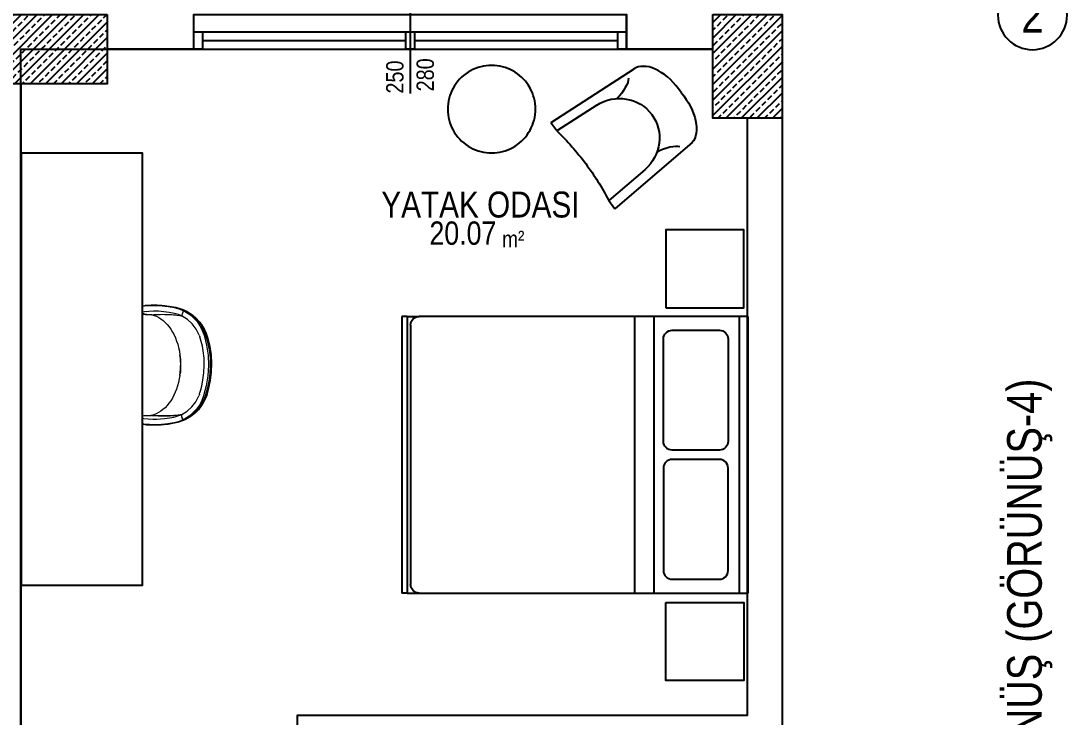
# Model space of a CAD drawing. Header units: millimetres. Extents: x 82776 to 137242, y 11666 to 27998.
# Drawn here: x 100504 to 101109, y 26278 to 26680 of the extents above; entities that cross this region are included whole.
import ezdxf
from ezdxf.enums import TextEntityAlignment as Align

# ---------------------------------------------------------------- set-up
doc = ezdxf.new("R2010")
doc.units = ezdxf.units.MM
doc.linetypes.add('ACAD_ISO10W100', pattern=[18, 12, -3, 0, -3])
doc.layers.add('0_IFC_Area', color=100, linetype='Continuous', plot=False)
for name, color, linetype in [('0_IFC_Elevation_5', 252, 'Continuous'), ('0_IFC_Grid', 14, 'ACAD_ISO10W100'), ('0_IFC_Grid_Text_100', 14, 'Continuous'), ('0_IFC_Hatch_Structure', 251, 'Continuous'), ('0_IFC_Notation_Section_50', 10, 'Continuous'), ('0_IFC_Room_Text(No)_50', 12, 'Continuous'), ('0_IFC_Text_Explanation_50', 231, 'Continuous'), ('0_IFC_Window_Text', 60, 'Continuous'), ('1_IFC_Concrete_Section', 50, 'Continuous'), ('2_IFC_Wall', 130, 'Continuous'), ('3_IFC_Window', 136, 'Continuous'), ('6_IFC_Furniture', 35, 'Continuous')]:
    doc.layers.add(name, color=color, linetype=linetype)
doc.styles.add('ARIAL-NARROW', font='ARIALN.TTF')
doc.styles.add('IFC_TEXT', font='ARIALN.TTF')
pattern_1 = [(225, (-105891.8525, -41506.1965), (4.49012806, -4.49012806), []), (225, (-105896.3426, -41506.1965), (4.49012806, -4.49012806), [3.175, -1.5875])]

# ---------------------------------------------------------------- blocks, each defined once
blk = doc.blocks.new('A NK ST')
at = {"layer": '0_IFC_Hatch_Structure', "transparency": 33554687}
h = blk.add_hatch(dxfattribs=at)
h.set_pattern_fill('ANSI33', color=256, angle=180)
h.set_pattern_definition(pattern_1)
h.paths.add_polyline_path([(1610, 0), (1610, -40), (1550, -40), (1550, 0)])
h = blk.add_hatch(dxfattribs=at)
h.set_pattern_fill('ANSI33', color=256, angle=180)
h.set_pattern_definition(pattern_1)
h.paths.add_polyline_path([(1960, 0), (2000, 0), (2000, -60), (1960, -60)])
at = {"layer": '1_IFC_Concrete_Section'}
for points in [[(1610, 0), (1610, -40), (1550, -40), (1550, 0)], [(1960, 0), (2000, 0), (2000, -60), (1960, -60)]]:
    blk.add_lwpolyline(points, close=True, dxfattribs=at)
blk = doc.blocks.new('IFC_COFFE TABLE')
at = {"transparency": 33554687}
blk.add_wipeout([(1.61, -25.29), (3.2, -25.13), (4.77, -24.88), (6.32, -24.54), (7.85, -24.09), (9.35, -23.55), (10.81, -22.92), (12.22, -22.19), (13.59, -21.38), (14.91, -20.48), (16.17, -19.51), (17.36, -18.45), (18.48, -17.33), (19.54, -16.13), (20.51, -14.88), (21.4, -13.56), (22.21, -12.19), (22.93, -10.77), (23.57, -9.31), (24.1, -7.81), (24.55, -6.28), (24.89, -4.73), (25.14, -3.15), (25.29, -1.57), (25.34, 0.02), (25.29, 1.61), (25.13, 3.2), (24.88, 4.77), (24.54, 6.32), (24.09, 7.85), (23.55, 9.35), (22.92, 10.81), (22.19, 12.22), (21.38, 13.59), (20.48, 14.91), (19.51, 16.17), (18.45, 17.36), (17.33, 18.48), (16.13, 19.54), (14.88, 20.51), (13.56, 21.4), (12.19, 22.21), (10.77, 22.93), (9.31, 23.57), (7.81, 24.1), (6.28, 24.55), (4.73, 24.89), (3.15, 25.14), (1.57, 25.29), (-0.02, 25.34), (-1.61, 25.29), (-3.2, 25.13), (-4.77, 24.88), (-6.32, 24.54), (-7.85, 24.09), (-9.35, 23.55), (-10.81, 22.92), (-12.22, 22.19), (-13.59, 21.38), (-14.91, 20.48), (-16.17, 19.51), (-17.36, 18.45), (-18.48, 17.33), (-19.54, 16.13), (-20.51, 14.88), (-21.4, 13.56), (-22.21, 12.19), (-22.93, 10.77), (-23.57, 9.31), (-24.1, 7.81), (-24.55, 6.28), (-24.89, 4.73), (-25.14, 3.15), (-25.29, 1.57), (-25.34, -0.02), (-25.29, -1.61), (-25.13, -3.2), (-24.88, -4.77), (-24.54, -6.32), (-24.09, -7.85), (-23.55, -9.35), (-22.92, -10.81), (-22.19, -12.22), (-21.38, -13.59), (-20.48, -14.91), (-19.51, -16.17), (-18.45, -17.36), (-17.33, -18.48), (-16.13, -19.54), (-14.88, -20.51), (-13.56, -21.4), (-12.19, -22.21), (-10.77, -22.93), (-9.31, -23.57), (-7.81, -24.1), (-6.28, -24.55), (-4.73, -24.89), (-3.15, -25.14), (-1.57, -25.29), (0.02, -25.34)], dxfattribs=at).dxf.layer = '6_IFC_Furniture'
at = {"layer": '6_IFC_Furniture', "transparency": 33554687}
blk.add_lwpolyline([(1.61, -25.29), (3.2, -25.13), (4.77, -24.88), (6.32, -24.54), (7.85, -24.09), (9.35, -23.55), (10.81, -22.92), (12.22, -22.19), (13.59, -21.38), (14.91, -20.48), (16.17, -19.51), (17.36, -18.45), (18.48, -17.33), (19.54, -16.13), (20.51, -14.88), (21.4, -13.56), (22.21, -12.19), (22.93, -10.77), (23.57, -9.31), (24.1, -7.81), (24.55, -6.28), (24.89, -4.73), (25.14, -3.15), (25.29, -1.57), (25.34, 0.02), (25.29, 1.61), (25.13, 3.2), (24.88, 4.77), (24.54, 6.32), (24.09, 7.85), (23.55, 9.35), (22.92, 10.81), (22.19, 12.22), (21.38, 13.59), (20.48, 14.91), (19.51, 16.17), (18.45, 17.36), (17.33, 18.48), (16.13, 19.54), (14.88, 20.51), (13.56, 21.4), (12.19, 22.21), (10.77, 22.93), (9.31, 23.57), (7.81, 24.1), (6.28, 24.55), (4.73, 24.89), (3.15, 25.14), (1.57, 25.29), (-0.02, 25.34), (-1.61, 25.29), (-3.2, 25.13), (-4.77, 24.88), (-6.32, 24.54), (-7.85, 24.09), (-9.35, 23.55), (-10.81, 22.92), (-12.22, 22.19), (-13.59, 21.38), (-14.91, 20.48), (-16.17, 19.51), (-17.36, 18.45), (-18.48, 17.33), (-19.54, 16.13), (-20.51, 14.88), (-21.4, 13.56), (-22.21, 12.19), (-22.93, 10.77), (-23.57, 9.31), (-24.1, 7.81), (-24.55, 6.28), (-24.89, 4.73), (-25.14, 3.15), (-25.29, 1.57), (-25.34, -0.02), (-25.29, -1.61), (-25.13, -3.2), (-24.88, -4.77), (-24.54, -6.32), (-24.09, -7.85), (-23.55, -9.35), (-22.92, -10.81), (-22.19, -12.22), (-21.38, -13.59), (-20.48, -14.91), (-19.51, -16.17), (-18.45, -17.36), (-17.33, -18.48), (-16.13, -19.54), (-14.88, -20.51), (-13.56, -21.4), (-12.19, -22.21), (-10.77, -22.93), (-9.31, -23.57), (-7.81, -24.1), (-6.28, -24.55), (-4.73, -24.89), (-3.15, -25.14), (-1.57, -25.29), (0.02, -25.34)], close=True, dxfattribs=at)
blk = doc.blocks.new('IFC_1PSEAT 2')
blk.add_wipeout([(-31, -2.03), (-25.08, -2.03), (-12.58, -0.51), (0, 0), (12.58, -0.51), (25.08, -2.03), (31, -2.03), (29.09, 26.45), (27.18, 54.93), (26.59, 57.7), (24.61, 60.95), (22.38, 63.12), (16.52, 66.42), (16.52, 66.42), (13.69, 67.24), (11.99, 67.74), (9, 68.3), (4.92, 68.75), (0, 68.79), (-5.21, 68.79), (-9.74, 68.24), (-16.51, 66.42), (-20.22, 64.54), (-21.98, 63.39), (-23.72, 61.93), (-24.67, 60.98), (-25.71, 59.57), (-26.32, 58.46), (-27.02, 56.38), (-27.18, 54.93), (-29.09, 26.45)]).dxf.layer = '6_IFC_Furniture'
at = {"layer": '6_IFC_Furniture', "linetype": 'ByBlock', "transparency": 33554687}
for p, q in [((-27.18, 54.93), (-31, -2.03)), ((27.18, 54.93), (31, -2.03)), ((-23.25, 25.26), (-25.08, -2.03)), ((23.25, 25.26), (25.08, -2.03)), ((-25.08, -2.03), (-31, -2.03)), ((25.08, -2.03), (31, -2.03))]:
    blk.add_line(p, q, dxfattribs=at)
for points in [[(0, 68.79), (-13.51, 69.6), (-25.62, 64.05), (-27.05, 56.39), (-27.15, 55.84), (-27.19, 55.29), (-27.18, 54.74)], [(0, 68.79), (13.51, 69.6), (25.62, 64.05), (27.05, 56.39), (27.15, 55.84), (27.19, 55.29), (27.18, 54.74)]]:
    blk.add_open_spline(points, degree=3, knots=[0, 0, 0, 0, 1, 1, 1, 2, 2, 2, 2], dxfattribs=at)
for points in [[(-24.8, 49.38), (-22.45, 47.62), (-20.24, 42.6), (-19.34, 36.99)], [(24.8, 49.38), (22.45, 47.62), (20.24, 42.6), (19.34, 36.99)], [(0, 47.59), (-12.25, 47.59), (-22.41, 37.83), (-23.25, 25.26)], [(23.25, 25.26), (22.41, 37.83), (12.25, 47.59), (0, 47.59)], [(0, 0), (-8.4, 0), (-16.79, -0.68), (-25.08, -2.03)], [(25.08, -2.03), (16.79, -0.68), (8.4, 0), (0, 0)]]:
    blk.add_open_spline(points, degree=3, dxfattribs=at)
blk = doc.blocks.new('çift_yatak')
at = {"layer": '6_IFC_Furniture'}
for p, q in [((-2000, -800), (-2000, 800)), ((-1970, 800), (-2000, 800)), ((-1970, -800), (-1970, 800)), ((-1970, 800), (-1900, 800)), ((-1900, 800), (0, 800)), ((-50, 800), (-50, -800)), ((0, 800), (0, -800)), ((-1950, -750), (-1950, 750)), ((-1970, -800), (-2000, -800)), ((-1970, -800), (-1900, -800)), ((0, -800), (-1900, -800))]:
    blk.add_line(p, q, dxfattribs=at)
for centre, start, end in [((-1900, 750), 90, 180), ((-1900, -750), 180, 270)]:
    blk.add_arc(centre, 50, start, end, dxfattribs=at)
blk = doc.blocks.new('IFC_BED DOUBLE 2')
at = {"linetype": 'ByBlock', "transparency": 33554687}
blk.add_wipeout([(80, 0), (-80, 0), (-80, -5), (-80, -50), (-80, -200), (80, -200), (80, -50), (80, -5)], dxfattribs=at).dxf.layer = '6_IFC_Furniture'
at = {"layer": '6_IFC_Furniture', "linetype": 'ByBlock', "transparency": 33554687}
for p, q in [((-80, -54.23), (80, -54.23)), ((-80, -65.52), (80, -65.52))]:
    blk.add_line(p, q, dxfattribs=at)
for points in [[(-2.67, -16.56), (-2.67, -43.89, -0.414214), (-7.67, -48.89), (-67, -48.89, -0.414214), (-72, -43.89), (-72, -16.56, -0.414214), (-67, -11.56), (-7.67, -11.56, -0.414214)], [(2.67, -16.56), (2.67, -43.89, 0.414214), (7.67, -48.89), (67, -48.89, 0.414214), (72, -43.89), (72, -16.56, 0.414214), (67, -11.56), (7.67, -11.56, 0.414214)]]:
    blk.add_lwpolyline(points, format="xyb", close=True, dxfattribs=at)
at = {"layer": '6_IFC_Furniture', "linetype": 'ByBlock', "transparency": 33554687, "xscale": 0.1000000000000065, "yscale": 0.1000000000000065, "zscale": 0.1000000000000065, "rotation": 90.00000000000003}
blk.add_blockref('çift_yatak', (0, 0), dxfattribs=at)
blk = doc.blocks.new('Hull Koltuk1')
blk.add_wipeout([(31.21, -46.91), (31.51, -46.61), (32.05, -45.48), (32.26, -44.83), (32.46, -44.17), (32.76, -42.88), (32.94, -41.91), (33.11, -40.94), (33.25, -39.86), (33.3, -39.52), (33.47, -38.4), (33.57, -36.77), (33.63, -35.91), (33.68, -35.14), (33.68, -34.38), (33.68, -33.38), (33.69, -32.34), (33.62, -30.88), (33.57, -29.73), (33.54, -29.48), (33.5, -28.54), (33.43, -28.03), (33.25, -26.2), (33.16, -25.43), (33.03, -24.39), (32.93, -23.84), (32.63, -22.25), (32.52, -21.56), (32.27, -20.38), (32.05, -19.56), (31.73, -18.35), (31.14, -16.79), (30.71, -15.82), (30.18, -14.66), (29.56, -13.58), (28.98, -12.65), (28.46, -11.87), (27.53, -10.65), (26.24, -9.1), (25.38, -8.28), (23.58, -6.73), (22.41, -5.84), (20.97, -4.93), (19.55, -4.16), (18.48, -3.62), (16.33, -2.82), (15.15, -2.4), (13.15, -1.91), (10.5, -1.25), (7.43, -0.71), (6.44, -0.56), (4.42, -0.29), (1.88, -0.12), (-0.74, -0.02), (-1.47, -0.04), (-3.02, -0.08), (-4.98, -0.12), (-6.19, -0.26), (-7.43, -0.41), (-7.43, -0.41), (-9.88, -0.69), (-9.88, -0.69), (-11.3, -0.98), (-12.13, -1.15), (-14.37, -1.61), (-15.15, -1.81), (-16.75, -2.26), (-18.01, -2.6), (-18.59, -2.85), (-19.58, -3.18), (-20.71, -3.62), (-21.79, -4.16), (-22.04, -4.3), (-22.87, -4.71), (-23.81, -5.32), (-23.82, -5.31), (-24.73, -5.97), (-25.34, -6.35), (-25.65, -6.61), (-26.12, -6.97), (-26.79, -7.5), (-27.23, -7.91), (-27.87, -8.53), (-28.25, -8.89), (-28.73, -9.4), (-29.3, -10.07), (-29.72, -10.56), (-30.77, -11.97), (-30.77, -11.97), (-31.45, -12.95), (-31.83, -13.76), (-32.45, -14.75), (-32.81, -15.53), (-33.04, -15.93), (-33.35, -16.89), (-33.65, -17.73), (-33.92, -18.5), (-34.22, -19.34), (-34.4, -20.16), (-34.55, -20.82), (-34.7, -21.49), (-34.88, -22.3), (-35.09, -23.6), (-35.09, -23.6), (-35.24, -24.48), (-35.31, -24.9), (-35.45, -26.02), (-35.58, -27.15), (-35.67, -28.09), (-35.75, -29.02), (-35.82, -30.29), (-35.88, -31.55), (-35.9, -32.79), (-35.91, -34.03), (-35.86, -35.24), (-35.82, -36.45), (-35.8, -37.2), (-35.71, -38.36), (-35.57, -39.23), (-35.43, -40.32), (-35.33, -41.26), (-35.09, -42.36), (-35.03, -42.78), (-34.92, -43.37), (-34.78, -43.93), (-34.47, -44.9), (-34.28, -45.71), (-33.95, -46.64), (-33.36, -46.95), (-33.17, -46.97), (-32.9, -46.86), (-32.48, -46.76), (-32.21, -47.97), (-31.93, -49.27), (-31.62, -50.43), (-31.32, -51.58), (-31.06, -52.45), (-30.8, -53.31), (-30.53, -54.11), (-30.27, -54.9), (-29.95, -55.7), (-29.95, -55.7), (-29.63, -56.51), (-29.27, -57.15), (-28.98, -57.67), (-28.55, -58.44), (-28.33, -58.83), (-28, -59.25), (-28, -59.25), (-27.5, -59.89), (-27.12, -60.38), (-26.68, -60.95), (-26.31, -61.29), (-25.71, -61.86), (-25.42, -62.14), (-24.73, -62.78), (-24.24, -63.12), (-23.63, -63.54), (-23.63, -63.54), (-22.53, -64.31), (-22.53, -64.31), (-21.32, -64.9), (-20.74, -65.18), (-20.44, -65.33), (-20.11, -65.49), (-19.48, -65.69), (-18.23, -66.07), (-18.23, -66.07), (-16.27, -66.54), (-16.27, -66.54), (-14.98, -66.8), (-13.68, -67.01), (-12.39, -67.23), (-11.77, -67.3), (-11.14, -67.37), (-10.28, -67.47), (-9.24, -67.59), (-8.59, -67.66), (-7.13, -67.83), (-6.37, -67.86), (-5.62, -67.9), (-5.62, -67.9), (-4.49, -67.95), (-3.74, -67.98), (-2.75, -68.02), (-0.94, -68.04), (-0.4, -68.03), (0.8, -68), (1.8, -67.97), (2.63, -67.95), (3.44, -67.93), (4.25, -67.85), (5.24, -67.76), (6.07, -67.68), (6.73, -67.62), (7.6, -67.53), (8.7, -67.43), (9.33, -67.34), (10.41, -67.18), (11.31, -67.04), (12.61, -66.81), (13.21, -66.7), (13.9, -66.58), (14.7, -66.39), (15.19, -66.28), (15.59, -66.19), (16.49, -65.98), (16.49, -65.98), (17.29, -65.66), (17.74, -65.49), (18.99, -65), (20.15, -64.33), (21.31, -63.66), (22.36, -62.83), (23.4, -62), (24.31, -61.01), (25.22, -60.03), (25.93, -58.99), (26.65, -57.94), (27.28, -56.74), (27.8, -55.53), (28.22, -54.35), (28.47, -53.57), (28.67, -52.93), (28.77, -52.6), (28.99, -51.9), (29.15, -51.28), (29.33, -50.63), (29.46, -50.15), (29.68, -49.3), (29.81, -48.7), (30.07, -47.53), (30.14, -47.24)]).dxf.layer = '6_IFC_Furniture'
at = {"layer": '6_IFC_Furniture', "lineweight": 9}
for p, q in [((-17.56, -2.45), (-18.46, -2.74)), ((16.22, -2.74), (15.15, -2.4)), ((-33.04, -15.93), (-33.09, -16.06)), ((-33.03, -16.01), (-33.08, -16.11)), ((-33.02, -15.98), (-33.03, -16.01)), ((-32.6, -15.08), (-33.02, -15.98)), ((-32.58, -16.24), (-32.17, -15.36)), ((27.36, -17.1), (27.35, -17.1)), ((-30.5, -27.09), (-30.38, -23.78)), ((-30.38, -23.78), (-30.5, -27.09)), ((-30.38, -23.78), (-30.24, -21.67)), ((-30.28, -21.75), (-30.38, -23.78)), ((-30.21, -34.61), (-30.25, -34.9)), ((-30.18, -37.75), (-30.24, -34.9)), ((28.01, -34.75), (27.94, -37.75)), ((-35.84, -36.75), (-35.77, -37.64)), ((-33.14, -46.96), (-33.17, -46.97)), ((30.93, -46.97), (30.9, -46.95))]:
    blk.add_line(p, q, dxfattribs=at)
for points in [[(30.29, -14.95), (28.98, -12.65), (27.53, -10.65), (26.03, -8.95), (23.76, -6.88), (21.61, -5.35), (19.69, -4.24), (18.01, -3.46), (16.33, -2.82), (14.61, -2.28), (9.88, -1.1), (4.97, -0.33), (0, 0), (-4.98, -0.12), (-9.88, -0.69), (-14.37, -1.61), (-15.93, -2.02), (-17.56, -2.5), (-19.61, -3.2), (-22.04, -4.3), (-23.81, -5.32), (-25.65, -6.61), (-27.51, -8.2), (-29.34, -10.14), (-31.07, -12.43), (-32.6, -15.08)], [(-18.46, -2.74), (-20.71, -3.62), (-22.87, -4.71), (-24.91, -6.01), (-26.79, -7.5), (-28.52, -9.16), (-30.08, -10.99), (-31.45, -12.95), (-32.61, -15.03)], [(-32.17, -15.36), (-30.68, -12.77), (-28.86, -10.37), (-26.76, -8.22), (-24.4, -6.35), (-21.8, -4.78), (-19.03, -3.56), (-14.69, -2.24), (-10.26, -1.3), (-5.76, -0.72), (-1.2, -0.53), (3.37, -0.71), (7.89, -1.27), (12.33, -2.21), (16.69, -3.52), (19.48, -4.74), (22.08, -6.29), (24.44, -8.14), (26.55, -10.28), (28.36, -12.65), (29.87, -15.22)], [(29.87, -15.22), (28.27, -12.76), (26.35, -10.53), (24.15, -8.54), (21.72, -6.84), (19.11, -5.46), (16.35, -4.41), (10.6, -2.9), (4.74, -2.02), (-1.19, -1.74), (-7.1, -2.08), (-12.94, -3.02), (-18.67, -4.49), (-21.43, -5.54), (-24.05, -6.95), (-26.47, -8.65), (-28.65, -10.64), (-30.57, -12.88), (-32.17, -15.36)], [(-17.83, -6.94), (-17.39, -6.8), (-17.04, -6.69), (-16.4, -6.5), (-15.27, -6.17), (-13.23, -5.65), (-9.56, -4.91), (-5.35, -4.38), (-1.12, -4.2)], [(-1.12, -4.2), (3.11, -4.37), (7.29, -4.87), (10.04, -5.39), (12.76, -6.05), (15.45, -6.86)], [(30.31, -14.89), (29.14, -12.84), (27.78, -10.9), (26.24, -9.1), (24.52, -7.46), (22.64, -5.99), (20.63, -4.71), (18.48, -3.62), (16.22, -2.74)], [(-29.58, -17.08), (-27.66, -14.01), (-25.17, -11.31), (-22.17, -9.04), (-18.79, -7.3)], [(16.42, -7.22), (19.86, -8.95), (22.9, -11.24), (25.44, -13.99), (27.35, -17.1)], [(-33.08, -16.11), (-34.22, -19.34), (-34.88, -22.3), (-35.31, -24.9), (-35.58, -27.15), (-35.75, -29.02), (-35.88, -31.55), (-35.91, -34.03), (-35.82, -36.45), (-35.78, -37.03)], [(-34.23, -21.62), (-33.58, -18.95), (-32.64, -16.37)], [(-32.64, -16.37), (-32.02, -16.63), (-31.42, -16.85), (-30.88, -17.02), (-30.41, -17.13), (-30.03, -17.19), (-29.76, -17.18), (-29.6, -17.12)], [(-32.58, -16.24), (-31.97, -16.52), (-31.39, -16.75), (-30.86, -16.94), (-30.39, -17.07), (-30.02, -17.13), (-29.74, -17.14), (-29.58, -17.08)], [(-31.08, -21.57), (-30.8, -20.42), (-30.46, -19.3), (-29.6, -17.12)], [(-29.6, -17.12), (-29.98, -19.19), (-30.28, -21.75)], [(-30.24, -21.67), (-30.05, -19.9), (-29.82, -18.37), (-29.58, -17.08)], [(-6.98, -18.28), (-5.05, -18.06), (-3.21, -17.92), (-2.33, -17.88), (-1.47, -17.86), (-0.65, -17.85), (0.14, -17.86), (0.89, -17.89), (1.6, -17.93), (2.27, -17.98), (2.9, -18.04), (3.49, -18.11), (4.03, -18.18), (4.99, -18.31)], [(27.36, -17.1), (27.35, -17.1), (27.35, -17.1), (27.35, -17.1)], [(28.18, -24.53), (28.12, -23.27), (28.05, -22.1), (27.97, -21.08), (27.87, -20.15), (27.62, -18.5), (27.35, -17.1)], [(27.35, -17.1), (28.23, -19.3), (28.84, -21.57)], [(27.36, -17.1), (27.52, -17.17), (27.79, -17.17), (28.17, -17.11), (28.64, -16.98), (29.18, -16.81), (29.76, -16.58), (30.38, -16.32)], [(30.38, -16.32), (31.34, -18.93), (31.99, -21.62)], [(33.43, -38.45), (33.58, -36.45), (33.66, -34.62), (33.67, -32.75), (33.62, -30.88), (33.51, -28.97), (33.34, -27.1), (33.06, -24.85), (32.63, -22.25), (31.97, -19.29), (30.82, -16.06)], [(32.38, -20.77), (31.73, -18.35), (30.84, -16.01)], [(-33.17, -46.97), (-33.18, -46.97), (-33.32, -46.84), (-33.51, -46.47), (-33.73, -45.85), (-34.22, -44.13), (-34.7, -41.82), (-35.11, -38.97), (-35.35, -35.74), (-35.4, -32.28), (-35.22, -28.74), (-34.83, -25.17), (-34.23, -21.62)], [(-30.18, -37.75), (-30.24, -37.44), (-30.29, -37.26), (-30.35, -37.19), (-30.39, -37.26), (-30.48, -37.86), (-30.54, -38.59), (-30.6, -39.32), (-30.65, -40.05), (-30.69, -40.77), (-30.72, -41.57), (-30.75, -42.36), (-30.79, -42.98), (-30.86, -43.19), (-30.96, -43.17), (-31.1, -42.93), (-31.26, -42.43), (-31.61, -40.98), (-31.94, -38.98), (-32.2, -36.52), (-32.31, -33.76), (-32.29, -31.55), (-32.17, -29.27), (-31.96, -26.99), (-31.53, -23.95), (-31.08, -21.57)], [(-6.98, -18.28), (-9.03, -18.61), (-11.04, -19.04), (-13, -19.56), (-14.9, -20.18), (-16.72, -20.88), (-18.47, -21.67), (-20.13, -22.55), (-21.69, -23.5), (-23.15, -24.52), (-24.49, -25.61), (-25.71, -26.76), (-26.8, -27.97), (-27.77, -29.22), (-28.59, -30.52), (-29.28, -31.86), (-29.82, -33.22), (-30.21, -34.61)], [(28.01, -34.75), (27.63, -33.37), (27.11, -32), (26.44, -30.66), (25.63, -29.36), (24.68, -28.1), (23.6, -26.89), (22.39, -25.73), (21.07, -24.64), (19.63, -23.61), (18.08, -22.65), (16.43, -21.77), (14.7, -20.97), (12.88, -20.26), (11, -19.63), (9.05, -19.1), (7.04, -18.66), (5, -18.32)], [(28.84, -21.57), (29.41, -24.63), (29.8, -27.7), (30.02, -30.75), (30.08, -33.71), (29.96, -36.5), (29.71, -38.95), (29.38, -40.96), (29.03, -42.42), (28.87, -42.92), (28.73, -43.17), (28.63, -43.19), (28.56, -42.98), (28.51, -42.36), (28.49, -41.57), (28.45, -40.77), (28.28, -38.35), (28.23, -37.73), (28.16, -37.26), (28.11, -37.19), (28.06, -37.26), (28, -37.44), (27.94, -37.75)], [(31.99, -21.62), (32.6, -25.17), (32.99, -28.75), (33.16, -32.29), (33.12, -35.79), (32.87, -39.01), (32.46, -41.84), (31.98, -44.15), (31.49, -45.86), (31.27, -46.47), (31.09, -46.84), (30.95, -46.97), (30.93, -46.97)], [(33.47, -38.41), (33.47, -38.4), (33.68, -35.14), (33.69, -31.61), (33.47, -28.01), (33.03, -24.39), (32.38, -20.77)], [(-30.21, -34.61), (-30.46, -30.63), (-30.5, -27.09)], [(-30.5, -27.09), (-30.48, -30.8), (-30.25, -34.9)], [(-35.78, -37.03), (-35.69, -38.13), (-35.57, -39.23), (-35.43, -40.32), (-35.27, -41.36), (-35.09, -42.36), (-34.9, -43.29), (-34.69, -44.14), (-34.47, -44.9), (-34.25, -45.55), (-34.03, -46.09), (-33.8, -46.5), (-33.58, -46.79), (-33.36, -46.95), (-33.16, -46.97)], [(-35.77, -37.64), (-35.71, -38.36), (-35.33, -41.26), (-34.87, -43.62), (-34.39, -45.39), (-34.17, -46.03), (-33.98, -46.44), (-33.84, -46.6), (-33.77, -46.57)], [(-30.82, -43.07), (-30.8, -42.76), (-30.75, -41.98), (-30.72, -41.37), (-30.69, -40.76), (-30.66, -40.16), (-30.66, -39.69), (-30.74, -39.55)], [(28.49, -39.11), (28.46, -39.29), (28.44, -39.61), (28.44, -40.07), (28.45, -40.65), (28.48, -41.35), (28.52, -42.15), (28.57, -43.02)], [(30.92, -46.97), (31.21, -46.91), (31.51, -46.61), (31.8, -46.09), (32.05, -45.48), (32.46, -44.17), (32.76, -42.88), (33.11, -40.94), (33.39, -38.78), (33.43, -38.45)], [(-33.13, -46.96), (-32.94, -46.88), (-32.35, -46.55), (-31.88, -46.15), (-31.53, -45.74), (-31.28, -45.32), (-30.96, -44.39), (-30.86, -43.55), (-30.82, -43.07)], [(-32.5, -46.66), (-31.93, -49.27), (-31.32, -51.58), (-30.8, -53.31), (-30.27, -54.9), (-29.63, -56.51), (-28.33, -58.83), (-26.68, -60.95), (-24.73, -62.78), (-22.53, -64.31), (-20.11, -65.49), (-17.56, -66.28), (-14.98, -66.8), (-12.39, -67.23), (-7.13, -67.83), (-1.84, -68.07), (3.44, -67.93), (8.7, -67.43), (11.31, -67.04), (13.9, -66.58), (16.49, -65.98), (18.99, -65), (21.31, -63.66), (23.4, -62), (25.22, -60.03), (26.65, -57.94), (27.28, -56.74), (27.8, -55.53), (28.35, -53.96), (28.99, -51.9), (29.67, -49.35), (30.27, -46.64)], [(29.86, -46.3), (29.82, -46.49), (29.79, -46.68), (29.75, -46.87), (29.71, -47.06), (29.67, -47.24), (29.63, -47.43), (29.59, -47.62), (29.55, -47.81), (29.51, -48), (29.47, -48.19), (29.42, -48.38), (29.38, -48.56), (29.34, -48.75), (29.29, -48.94), (29.25, -49.13), (29.2, -49.32), (29.15, -49.51), (29.11, -49.69), (29.06, -49.88), (29.01, -50.07), (28.96, -50.26), (28.91, -50.45), (28.86, -50.64), (28.81, -50.82), (28.76, -51.01), (28.71, -51.2), (28.65, -51.39), (28.6, -51.57), (28.55, -51.76), (28.49, -51.95), (28.44, -52.13), (28.38, -52.32), (28.32, -52.5), (28.27, -52.69), (28.21, -52.87), (28.15, -53.06), (28.09, -53.24), (28.03, -53.43), (27.97, -53.61), (27.91, -53.8), (27.85, -53.98), (27.79, -54.16), (27.73, -54.35), (27.67, -54.53), (27.6, -54.71), (27.54, -54.89), (27.48, -55.07), (27.41, -55.25), (27.34, -55.43), (27.27, -55.61), (27.19, -55.79), (27.12, -55.97), (27.04, -56.14), (26.96, -56.32), (26.88, -56.49), (26.8, -56.66), (26.71, -56.84), (26.62, -57.01), (26.53, -57.18), (26.44, -57.35), (26.35, -57.51), (26.25, -57.68), (26.15, -57.85), (26.06, -58.01), (25.95, -58.17), (25.85, -58.34), (25.75, -58.5), (25.64, -58.66), (25.53, -58.82), (25.42, -58.98), (25.31, -59.13), (25.19, -59.29), (25.07, -59.44), (24.96, -59.6), (24.84, -59.75), (24.71, -59.9), (24.59, -60.05), (24.47, -60.2), (24.34, -60.35), (24.21, -60.49), (24.08, -60.63), (23.95, -60.78), (23.81, -60.92), (23.68, -61.06), (23.54, -61.2), (23.4, -61.33), (23.26, -61.47), (23.12, -61.6), (22.98, -61.73), (22.84, -61.86), (22.69, -61.99), (22.54, -62.12), (22.4, -62.24), (22.25, -62.37), (22.1, -62.49), (21.94, -62.61), (21.79, -62.72), (21.64, -62.84), (21.48, -62.95), (21.32, -63.07), (21.17, -63.18), (21.01, -63.29), (20.85, -63.39), (20.68, -63.5), (20.52, -63.6), (20.36, -63.71), (20.19, -63.81), (20.02, -63.9), (19.86, -64), (19.69, -64.1), (19.52, -64.19), (19.35, -64.28), (19.17, -64.37), (19, -64.46), (18.82, -64.54), (18.65, -64.63), (18.47, -64.71), (18.3, -64.79), (18.12, -64.86), (17.94, -64.94), (17.76, -65.01), (17.58, -65.08), (17.4, -65.15), (17.22, -65.22), (17.03, -65.29), (16.85, -65.35), (16.67, -65.41), (16.48, -65.47), (16.3, -65.52), (16.11, -65.58), (15.92, -65.63), (15.74, -65.68), (15.55, -65.73), (15.36, -65.77), (15.18, -65.82), (14.99, -65.86), (14.8, -65.9), (14.61, -65.94), (14.42, -65.97), (14.23, -66.01), (14.04, -66.05), (13.85, -66.09), (13.66, -66.13), (13.48, -66.16), (13.29, -66.2), (13.1, -66.23), (12.91, -66.27), (12.72, -66.3), (12.53, -66.34), (12.34, -66.37), (12.15, -66.41), (11.96, -66.44), (11.77, -66.47), (11.58, -66.5), (11.39, -66.54), (11.19, -66.57), (11, -66.6), (10.81, -66.63), (10.62, -66.66), (10.43, -66.69), (10.24, -66.72), (10.05, -66.75), (9.86, -66.77), (9.67, -66.8), (9.48, -66.83), (9.28, -66.86), (9.09, -66.88), (8.9, -66.91), (8.71, -66.93), (8.52, -66.96), (8.33, -66.98), (8.13, -67.01), (7.94, -67.03), (7.75, -67.05), (7.56, -67.08), (7.37, -67.1), (7.17, -67.12), (6.98, -67.14), (6.79, -67.16), (6.6, -67.18), (6.41, -67.2), (6.21, -67.22), (6.02, -67.24), (5.83, -67.26), (5.64, -67.27), (5.44, -67.29), (5.25, -67.31), (5.06, -67.32), (4.87, -67.34), (4.67, -67.35), (4.48, -67.37), (4.29, -67.38), (4.09, -67.4), (3.9, -67.41), (3.71, -67.42), (3.52, -67.44), (3.32, -67.45), (3.13, -67.46), (2.94, -67.47), (2.74, -67.48), (2.55, -67.49), (2.36, -67.5), (2.17, -67.51), (1.97, -67.52), (1.78, -67.52), (1.59, -67.53), (1.39, -67.54), (1.2, -67.54), (1.01, -67.55), (0.82, -67.55), (0.62, -67.56), (0.43, -67.56), (0.24, -67.57), (0.04, -67.57), (-0.15, -67.57), (-0.34, -67.58), (-0.53, -67.58), (-0.73, -67.58), (-0.92, -67.58), (-1.11, -67.58), (-1.31, -67.58), (-1.5, -67.58), (-1.69, -67.58), (-1.88, -67.58), (-2.08, -67.57), (-2.27, -67.57), (-2.46, -67.57), (-2.66, -67.56), (-2.85, -67.56), (-3.04, -67.55), (-3.23, -67.55), (-3.43, -67.54), (-3.62, -67.54), (-3.81, -67.53), (-4.01, -67.52), (-4.2, -67.52), (-4.39, -67.51), (-4.59, -67.5), (-4.78, -67.49), (-4.97, -67.48), (-5.17, -67.47), (-5.36, -67.46), (-5.56, -67.45), (-5.75, -67.44), (-5.94, -67.42), (-6.14, -67.41), (-6.33, -67.4), (-6.52, -67.38), (-6.72, -67.37), (-6.91, -67.35), (-7.1, -67.34), (-7.3, -67.32), (-7.49, -67.31), (-7.68, -67.29), (-7.88, -67.27), (-8.07, -67.26), (-8.26, -67.24), (-8.46, -67.22), (-8.65, -67.2), (-8.84, -67.18), (-9.04, -67.16), (-9.23, -67.14), (-9.42, -67.12), (-9.61, -67.1), (-9.81, -67.07), (-10, -67.05), (-10.19, -67.03), (-10.38, -67.01), (-10.57, -66.98), (-10.77, -66.96), (-10.96, -66.93), (-11.15, -66.91), (-11.34, -66.88), (-11.53, -66.85), (-11.72, -66.83), (-11.92, -66.8), (-12.11, -66.77), (-12.3, -66.74), (-12.49, -66.72), (-12.68, -66.69), (-12.87, -66.66), (-13.06, -66.63), (-13.25, -66.6), (-13.44, -66.57), (-13.63, -66.54), (-13.82, -66.5), (-14.01, -66.47), (-14.2, -66.44), (-14.39, -66.41), (-14.58, -66.37), (-14.77, -66.34), (-14.96, -66.3), (-15.15, -66.27), (-15.33, -66.23), (-15.52, -66.2), (-15.71, -66.16), (-15.9, -66.13), (-16.09, -66.09), (-16.28, -66.05), (-16.47, -66.01), (-16.66, -65.97), (-16.84, -65.94), (-17.03, -65.9), (-17.22, -65.86), (-17.41, -65.82), (-17.6, -65.77), (-17.78, -65.73), (-17.97, -65.68), (-18.16, -65.63), (-18.34, -65.58), (-18.53, -65.53), (-18.71, -65.47), (-18.9, -65.41), (-19.08, -65.35), (-19.26, -65.29), (-19.44, -65.22), (-19.62, -65.16), (-19.8, -65.09), (-19.98, -65.02), (-20.16, -64.94), (-20.34, -64.87), (-20.52, -64.79), (-20.7, -64.71), (-20.87, -64.63), (-21.05, -64.55), (-21.22, -64.46), (-21.4, -64.38), (-21.57, -64.29), (-21.74, -64.19), (-21.91, -64.1), (-22.08, -64.01), (-22.25, -63.91), (-22.42, -63.81), (-22.59, -63.71), (-22.75, -63.61), (-22.91, -63.5), (-23.08, -63.4), (-23.24, -63.29), (-23.4, -63.18), (-23.56, -63.07), (-23.72, -62.95), (-23.87, -62.84), (-24.03, -62.72), (-24.18, -62.61), (-24.33, -62.49), (-24.48, -62.37), (-24.63, -62.24), (-24.78, -62.12), (-24.92, -61.99), (-25.07, -61.86), (-25.21, -61.74), (-25.35, -61.6), (-25.5, -61.47), (-25.63, -61.34), (-25.77, -61.2), (-25.91, -61.06), (-26.04, -60.92), (-26.18, -60.78), (-26.31, -60.64), (-26.44, -60.5), (-26.57, -60.35), (-26.69, -60.21), (-26.82, -60.06), (-26.94, -59.91), (-27.07, -59.76), (-27.19, -59.6), (-27.31, -59.45), (-27.42, -59.3), (-27.54, -59.14), (-27.65, -58.98), (-27.76, -58.82), (-27.87, -58.66), (-27.98, -58.5), (-28.09, -58.34), (-28.19, -58.17), (-28.29, -58.01), (-28.39, -57.84), (-28.49, -57.68), (-28.59, -57.51), (-28.68, -57.34), (-28.77, -57.17), (-28.86, -57), (-28.95, -56.83), (-29.03, -56.66), (-29.12, -56.48), (-29.2, -56.31), (-29.28, -56.13), (-29.36, -55.96), (-29.43, -55.78), (-29.51, -55.6), (-29.58, -55.43), (-29.65, -55.25), (-29.71, -55.07), (-29.78, -54.88), (-29.84, -54.7), (-29.91, -54.52), (-29.97, -54.34), (-30.03, -54.16), (-30.09, -53.97), (-30.15, -53.79), (-30.21, -53.61), (-30.27, -53.42), (-30.33, -53.24), (-30.39, -53.06), (-30.45, -52.87), (-30.5, -52.69), (-30.56, -52.5), (-30.62, -52.32), (-30.67, -52.13), (-30.73, -51.95), (-30.78, -51.76), (-30.83, -51.58), (-30.89, -51.39), (-30.94, -51.21), (-30.99, -51.02), (-31.04, -50.84), (-31.09, -50.65), (-31.14, -50.46), (-31.19, -50.28), (-31.24, -50.09), (-31.29, -49.9), (-31.34, -49.72), (-31.38, -49.53), (-31.43, -49.34), (-31.48, -49.16), (-31.52, -48.97), (-31.57, -48.78), (-31.61, -48.59), (-31.65, -48.41), (-31.7, -48.22), (-31.74, -48.03), (-31.78, -47.84), (-31.82, -47.65), (-31.86, -47.46), (-31.9, -47.27), (-31.94, -47.08), (-31.98, -46.9), (-32.02, -46.71), (-32.05, -46.52), (-32.09, -46.33)], [(28.57, -43.02), (28.57, -43.11), (28.78, -44.38), (29.16, -45.39), (29.83, -46.28), (30.31, -46.65), (30.87, -46.94), (30.89, -46.95)]]:
    blk.add_lwpolyline(points, dxfattribs=at)
for centre, radius, start, end in [((-9.63, -29.96), 24.44, 109.58932, 112.00626), ((8.03, -28.69), 23.05, 68.65258, 71.21341), ((-33.05, -16.08), 0.0428, 156.4765, 239.94567), ((-32.24, -15.19), 1.25, 228.05378, 251.6181), ((-33, -15.95), 0.0432, 156.85271, 239.52898), ((-32.18, -15.06), 1.24, 227.70037, 251.31379), ((26.31, -41.98), 64.27, 156.39571, 156.51944), ((-32.57, -15.05), 0.0418, 154.83481, 238.35394), ((-31.71, -14.17), 1.27, 225.82446, 248.75859), ((-27.9, -17.79), 1.83, 157.06961, 158.33151), ((-1.12, -61.61), 43.73, 81.95578, 96.47684), ((29.39, -14.02), 1.3, 291.78656, 314.27882), ((5.55, -27.17), 27.1, 23.60864, 26.17282), ((30.21, -14.88), 0.105, 318.41209, 337.20621), ((6.14, -26.99), 26.99, 23.88048, 26.50506), ((30.29, -14.91), 0.0212, 330.78315, 41.33105), ((29.98, -15.14), 1.25, 288.5173, 312.04856), ((30.8, -16.03), 0.0428, 300.12041, 23.63025), ((-1.22, -60.59), 42.7, 96.94006, 97.74497), ((-53.4, -28.24), 81.67, 355.42715, 2.60331), ((-35.16, -37.85), 4.98, 334.77037, 1.17736), ((32.9, -37.85), 4.96, 178.77166, 205.67823)]:
    blk.add_arc(centre, radius, start, end, dxfattribs=at)
blk = doc.blocks.new('*U89')
blk.add_wipeout([(0, 0), (250, 0), (250, -70), (0, -70)]).dxf.layer = '6_IFC_Furniture'
at = {"layer": '6_IFC_Furniture', "transparency": 33554687}
blk.add_lwpolyline([(0, -70), (0, 0), (250, 0), (250, -70)], close=True, dxfattribs=at)
blk = doc.blocks.new('*U84')
blk.add_wipeout([(0, 0), (45, 0), (45, -45), (0, -45)]).dxf.layer = '6_IFC_Furniture'
at = {"layer": '6_IFC_Furniture', "transparency": 33554687}
blk.add_lwpolyline([(0, -45), (0, 0), (45, 0), (45, -45)], close=True, dxfattribs=at)
blk = doc.blocks.new('*U85')
blk.add_wipeout([(0, 0), (45, 0), (45, -45), (0, -45)]).dxf.layer = '6_IFC_Furniture'
at = {"layer": '6_IFC_Furniture', "transparency": 33554687}
blk.add_lwpolyline([(0, -45), (0, 0), (45, 0), (45, -45)], close=True, dxfattribs=at)
blk = doc.blocks.new('A ZK PLAN')
at = {"layer": '2_IFC_Wall'}
blk.add_lwpolyline([(2000, 790), (2000, 190)], dxfattribs=at)
for name, p, xscale, rotation in [('*U85', (1977.84, 680.5), -1, 270), ('Hull Koltuk1', (1670.29, 648.27), -0.9999999999999989, 269.7120868884204), ('IFC_BED DOUBLE 2', (1980.34, 595.5), -1, 270)]:
    blk.add_blockref(name, p, dxfattribs=dict(xscale=xscale, rotation=rotation))
at = {"rotation": 270}
blk.add_blockref('*U84', (1977.84, 509.99), dxfattribs=at)
at = {"layer": '2_IFC_Wall'}
blk.add_lwpolyline([(1940, 190), (1940, 200), (1915.03, 200), (1915.03, 210), (1980, 210), (1980, 435), (1735, 435), (1735, 300), (1720, 300), (1720, 445), (1980, 445), (1980, 790)], dxfattribs=at)
at = {"rotation": 270}
blk.add_blockref('*U89', (1630.21, 770), dxfattribs=at)
at = {"xscale": -1, "rotation": 306.7079549637309}
blk.add_blockref('IFC_1PSEAT 2', (1886.5, 763.82), dxfattribs=at)
at = {"rotation": 90}
blk.add_blockref('IFC_COFFE TABLE', (1832.14, 795.3), dxfattribs=at)
at = {"layer": '2_IFC_Wall'}
blk.add_lwpolyline([(1550, 810), (1550.21, 580), (1485.21, 580), (1485.21, 570), (1550.21, 570), (1550, 330), (1345, 330), (1345.21, 480), (1330.21, 480), (1330, 330), (1320, 330), (1320, 320), (1550, 320), (1550, 300), (1560, 300), (1560, 830), (1960, 830)], dxfattribs=at)
blk = doc.blocks.new('0_IFC_ROOM_TEXT_50')
at = {"layer": '0_IFC_Room_Text(No)_50', "insert": (13.22, -40.02), "char_height": 9.625, "attachment_point": 1, "style": 'IFC_TEXT'}
blk.add_mtext_dynamic_manual_height_columns('m²', width=16.6949, gutter_width=6.88, heights=[0], dxfattribs=at)
at = {"layer": '0_IFC_Room_Text(No)_50', "style": 'IFC_TEXT'}
blk.add_attdef('ROOM_NUMBER', text='', height=7.7, dxfattribs=at).set_placement((0.68, -10.73), align=Align.CENTER)
blk.add_attdef('ROOM_NAME', text='', height=13.47, dxfattribs=at).set_placement((0.68, -24.84), align=Align.MIDDLE_CENTER)
blk.add_attdef('AREA', text='', height=13.47, dxfattribs=at).set_placement((9.85, -49.66), align=Align.RIGHT)
at = {"layer": '0_IFC_Text_Explanation_50', "style": 'IFC_TEXT', "flags": 1}
for tag, p in [('DÖŞEME:', (-41.09, -64.38)), ('DUVAR:', (-41.09, -75.48)), ('TAVAN:', (-41.09, -86.74))]:
    blk.add_attdef(tag, p, '', height=7.7, dxfattribs=at)
blk = doc.blocks.new('A_NK_ALAN')
at = {"layer": '0_IFC_Area'}
blk.add_lwpolyline([(1940, 810), (1590, 810), (1590, 790), (1540, 790), (1540, 170), (1700, 170), (1700, 425), (1960, 425), (1960, 770), (1940, 770)], close=True, dxfattribs=at)
ref = blk.add_blockref('0_IFC_ROOM_TEXT_50', (1805, 745))
ref.add_attrib('ROOM_NAME', 'YATAK ODASI', dxfattribs={"layer": '0_IFC_Room_Text(No)_50', "height": 15, "style": 'IFC_TEXT'}).set_placement((1805.68, 720.16), align=Align.MIDDLE_CENTER)
ref.add_attrib('AREA', '20.07', dxfattribs={"layer": '0_IFC_Room_Text(No)_50', "height": 13.475, "style": 'IFC_TEXT'}).set_placement((1814.85, 696.9), align=Align.RIGHT)
blk = doc.blocks.new('0_IFC_AXIS_TEXT_100')
at = {"layer": '0_IFC_Grid_Text_100'}
blk.add_circle((0, 1000), 1000, dxfattribs=at)
at = {"layer": '0_IFC_Grid_Text_100', "style": 'IFC_TEXT'}
blk.add_attdef('AXIS_NO', text='', height=1000, dxfattribs=at).set_placement((0, 993), align=Align.MIDDLE_CENTER)
blk = doc.blocks.new('A_B1_AKS')
at = {"layer": '0_IFC_Grid', "ltscale": 5}
blk.add_lwpolyline([(2000.29835, 1775), (2000.29452, -395)], dxfattribs=at)
ref = blk.add_blockref('0_IFC_AXIS_TEXT_100', (2145.00083, 679.69619), dxfattribs=dict(xscale=-0.02, yscale=0.02, zscale=0.02, rotation=0.0064968962269241))
ref.add_attrib('AXIS_NO', '2', dxfattribs={"layer": '0_IFC_Grid_Text_100', "height": 20, "rotation": 0.0064969, "style": 'IFC_TEXT'}).set_placement((2144.99858, 699.5505), align=Align.MIDDLE_CENTER)
blk = doc.blocks.new('A ZK KESIT YERLERI')
at = {"layer": '0_IFC_Notation_Section_50', "transparency": 33554687, "insert": (2130.06, 255.17), "char_height": 20, "attachment_point": 1, "rotation": 90, "style": 'IFC_TEXT'}
blk.add_mtext_dynamic_manual_height_columns('SAĞ YAN GÖRÜNÜŞ (GÖRÜNÜŞ-4)', width=439.5235, gutter_width=12.5, heights=[0], dxfattribs=at)
blk = doc.blocks.new('*U1495')
at = {"layer": '0_IFC_Window_Text'}
blk.add_circle((125, 40.42), 16.31, dxfattribs=at)
at = {"layer": '0_IFC_Window_Text', "insert": (111.19, -25.68), "char_height": 10, "attachment_point": 1, "rotation": 90, "style": 'ARIAL-NARROW'}
blk.add_mtext_dynamic_manual_height_columns('250', width=65.1539, gutter_width=50, heights=[0], dxfattribs=at)
at = {"layer": '0_IFC_Window_Text', "style": 'ARIAL-NARROW'}
blk.add_attdef('TİP', (113.82, 34.93), '', height=10, dxfattribs=at)
blk.add_wipeout([(0, 0), (250, 0), (250, 20), (0, 20)]).dxf.layer = '3_IFC_Window'
at = {"layer": '0_IFC_Elevation_5'}
blk.add_lwpolyline([(0, 10), (0, 20), (250, 20), (250, 10)], dxfattribs=at)
at = {"layer": '2_IFC_Wall'}
for points in [[(0, 0), (0, 20)], [(250, 0), (250, 20)]]:
    blk.add_lwpolyline(points, dxfattribs=at)
at = {"layer": '3_IFC_Window'}
for points in [[(0, 10), (5, 10), (5, 0), (0, 0)], [(245, 10), (250, 10), (250, 0), (245, 0)]]:
    blk.add_lwpolyline(points, close=True, dxfattribs=at)
for points in [[(5, 10), (245, 10)], [(0, 0), (250, 0)], [(5, 5), (245, 5)]]:
    blk.add_lwpolyline(points, dxfattribs=at)
blk.add_wipeout([(122.5, 0), (127.5, 0), (127.5, 10), (122.5, 10)]).dxf.layer = '3_IFC_Window'
at = {"layer": '0_IFC_Window_Text'}
blk.add_lwpolyline([(125, 24.11), (125, -25.68)], dxfattribs=at)
at = {"layer": '3_IFC_Window'}
blk.add_lwpolyline([(122.5, 10), (127.5, 10), (127.5, 0), (122.5, 0)], close=True, dxfattribs=at)
at = {"layer": '0_IFC_Window_Text', "style": 'ARIAL-NARROW'}
blk.add_attdef('YUKSEKLIK', (138.75, -24.41), '', height=10, rotation=90, dxfattribs=at)
blk = doc.blocks.new('A ZK DOGRAMA')
blk.add_blockref('*U1495', (-250, -20)).add_auto_attribs({'YUKSEKLIK': '280', 'TİP': 'P-04'})

msp = doc.modelspace()

# ---------------------------------------------------------------- block references
msp.add_blockref('A ZK PLAN', (98944.17, 25834.15))

# ---------------------------------------------------------------- next in the draw order: block references
for name, p in [('A ZK KESIT YERLERI', (98944.18, 25834.15)), ('A_B1_AKS', (98943.88, 25984.15)), ('A_NK_ALAN', (98964.17, 25854.15)), ('A NK ST', (98944.17, 26684.15))]:
    msp.add_blockref(name, p)

# ---------------------------------------------------------------- next in the draw order: block references
msp.add_blockref('A ZK DOGRAMA', (100854.17, 26684.15))

doc.saveas('drawing.dxf')
